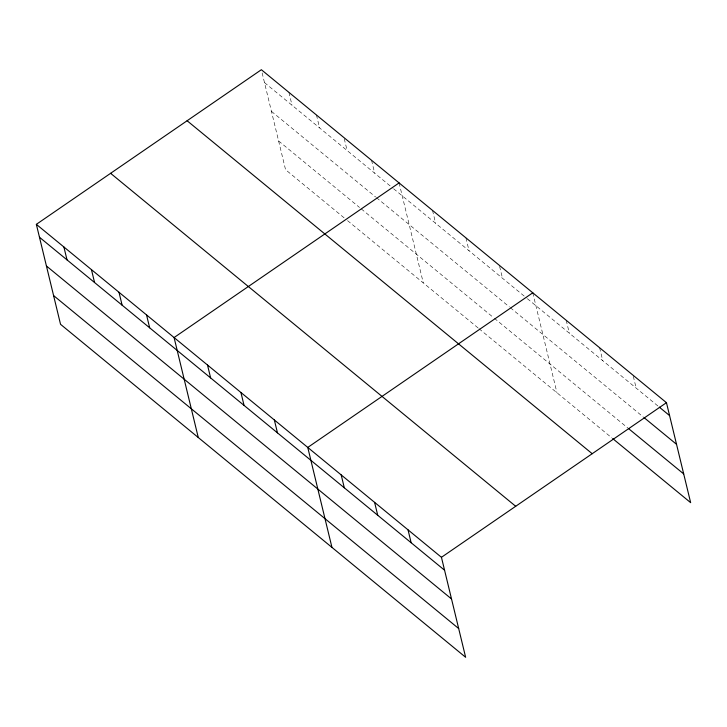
<?xml version="1.0" encoding="UTF-8"?>
<svg xmlns="http://www.w3.org/2000/svg" width="727" height="727" viewBox="0 0 727 727"><rect width="100%" height="100%" fill="white"/><g stroke="black" fill="none" stroke-linecap="round" stroke-linejoin="round"><path stroke-width="0.55" stroke-dasharray="3.63 2.73" d="M264.492 82.614L392.753 188.048M393.616 188.756L526.475 297.961M527.329 298.661L658.444 406.429M271.435 111.349L375.595 196.962M376.459 197.671L509.436 306.967M510.29 307.675L643.113 416.853M278.605 140.956L359.52 207.468M361.237 208.885L493.46 317.554M494.315 318.262L628.001 428.139M344.089 217.809L285.557 169.691L261.629 70.792M347.533 220.635L478.13 327.977M478.984 328.686L611.816 437.854M633.299 376.286L636.161 388.118M599.621 347.742L602.747 360.647M566.206 320.271L569.323 333.175M532.782 292.799L556.964 392.78M499.622 266.409L502.484 278.241M465.943 237.865L469.06 250.77M432.52 210.394L435.637 223.298M399.096 182.922L423.287 282.903M371.552 160.285L374.678 173.19M344.262 138.721L347.124 150.544M316.463 115.002L319.58 127.907M288.91 92.356L292.036 105.261"/><path stroke-width="1.09" d="M36.35 224.343L441.443 557.309L465.634 657.281L60.541 324.315L36.35 224.343L261.366 69.719L666.459 402.685L690.65 502.657L612.67 438.563M399.096 182.922L174.08 337.555L198.271 437.527M532.782 292.799L307.766 447.432L331.948 547.404M441.443 557.309L666.459 402.685M659.298 407.129L669.585 415.59M643.977 417.552L676.537 444.315M628.855 428.848L683.698 473.922M187.112 120.746L592.205 453.712M110.604 173.317L515.707 506.283M39.476 237.247L444.57 570.213M46.419 265.982L451.522 598.948M53.589 295.58L458.682 628.546M408.029 529.838L411.146 542.742M374.605 502.366L377.731 515.27M341.19 474.904L344.307 487.799M274.343 419.961L277.469 432.865M240.928 392.489L244.045 405.393M207.504 365.018L210.621 377.922M146.536 314.909L149.662 327.813M118.992 292.263L122.109 305.167M91.448 269.626L94.565 282.53M63.894 246.98L67.02 259.884"/></g></svg>
